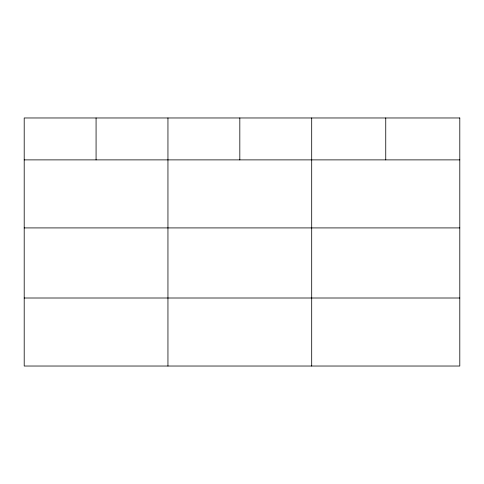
<?xml version="1.0" encoding="UTF-8"?>
<svg xmlns="http://www.w3.org/2000/svg" width="484" height="484" viewBox="0 0 484 484"><rect width="100%" height="100%" fill="white"/><g stroke="black" fill="none" stroke-linecap="round" stroke-linejoin="round"><path stroke-width="0.73" d="M24.2 159.883L459.8 159.883M24.2 227.916L459.8 227.916M24.2 298.005L459.8 298.005M385.748 117.969L385.748 159.883M311.696 117.969L311.696 366.031M239.822 117.969L239.822 159.883M167.948 117.969L167.948 366.031M96.074 117.969L96.074 159.883M459.8 117.969L24.2 117.969L24.2 366.031L459.8 366.031L459.8 117.969"/></g></svg>
